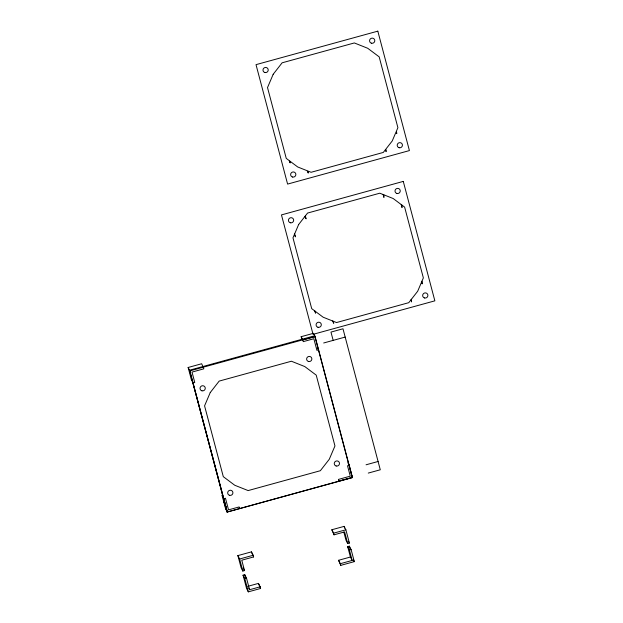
<?xml version="1.0" encoding="UTF-8"?>
<svg xmlns="http://www.w3.org/2000/svg" width="623" height="623" viewBox="0 0 623 623"><rect width="100%" height="100%" fill="white"/><g stroke="black" fill="none" stroke-linecap="round" stroke-linejoin="round"><path stroke-width="0.93" d="M189.704 370.934L315.067 336.459L352.408 477.623L227.286 511.981L193.06 382.935L191.323 379.524L188.138 367.477L201.673 363.754L203.846 368.824L192.009 372.087L194.758 382.475L192.896 382.981M302.42 340.002L301.143 336.7L313.431 333.321L315.113 336.622L302.817 339.979L303.253 341.638L313.844 338.725L316.92 350.336L318.61 349.869L317.271 347.245M323.687 342.985L345.173 337.074M223.782 498.712L227.286 511.981L225.573 508.609L222.061 495.34L223.782 498.712L225.471 498.244L228.54 509.855L239.139 506.943L239.582 508.617L227.045 512.106L189.532 370.21L314.716 335.774L352.011 476.774M349.207 465.311L347.517 465.778L350.266 476.167L338.421 479.422L338.857 481.081L352.392 477.358L349.207 465.311L347.907 462.749M366.067 464.789L378.083 461.487M368.263 473.083L380.279 469.781L342.985 328.78L330.969 332.082L333.165 340.376M237.893 555.591L251.427 551.869L253.164 555.28L253.6 556.939L241.763 560.202L244.512 570.59L242.814 571.05L241.078 567.639L237.893 555.591L239.629 559.002L242.814 571.05M347.689 543.521L344.62 531.91L334.029 534.822L331.849 529.745L344.137 526.373L345.874 529.784L349.386 543.054L347.689 543.521L345.952 540.102L343.826 532.065M239.629 559.002L253.164 555.28M331.849 529.745L333.585 533.163L345.874 529.784M243.071 575.169L244.761 574.702L246.498 578.113L249.574 589.724L260.165 586.811L260.601 588.47L248.32 591.85L246.576 588.439L243.071 575.169L244.808 578.58L248.32 591.85M350.43 557.024L347.681 546.636L349.371 546.169L351.115 549.587L354.3 561.635L340.765 565.357L338.585 560.279L350.43 557.024L352.166 560.443L340.322 563.698L338.585 560.279M244.808 578.58L246.498 578.113M347.681 546.636L349.417 550.054L351.115 549.587M247.829 586.313L258.428 583.401L260.165 586.811M224.81 504.544L223.4 499.475L226.422 510.276M301.143 336.7L302.396 339.161M351.528 475.653L352.361 477.459L239.582 508.617L239.232 507.94M348.514 541.348L349.386 543.054M353.428 559.929L354.3 561.635M188.138 367.477L189.875 370.887L193.06 382.935M253.6 556.939L251.427 551.869M224.101 502.013L224.973 503.719M260.601 588.47L258.428 583.401M243.204 568.028L244.512 570.59M248.702 588.019L249.574 589.724M304.927 216.461L306.088 218.805L305.332 215.94M332.565 320.97L333.733 323.314L333.173 321.211M294.391 234.482L295.442 236.865L294.648 233.882M314.576 310.791L315.62 313.174L315.098 311.181M401.235 204.562L402.022 207.552L401.749 204.951M421.678 281.861L422.207 283.854L421.935 281.261M383.153 194.532L383.916 197.405L383.76 194.773M410.993 299.803L411.554 301.914L411.398 299.281M344.137 526.373L344.605 528.14M349.371 546.169L350.11 548.949M349.417 550.054L352.166 560.443M333.585 533.163L334.029 534.822M340.322 563.698L340.765 565.357M244.761 574.702L245.47 577.381M225.573 505.86L227.216 512.059L192.717 382.257M273.186 74.277L267.516 87.57L286.245 158.382L289.127 160.539L290.17 162.922L289.64 160.929L297.701 166.964L307.116 170.718L308.276 173.062L307.723 170.959L311.079 172.291L383.301 152.433L385.544 149.551L386.096 151.662L385.949 149.029L392.233 140.969L396.22 131.609L396.75 133.602L396.477 131.009L397.902 127.668L379.173 56.857L367.718 48.275L354.339 42.948L282.126 62.806L273.186 74.277M210.239 392.56L204.57 405.853L223.299 476.665L234.754 485.255L248.133 490.581L320.347 470.715L329.287 459.252L334.956 445.959L316.227 375.139L304.772 366.558L291.393 361.231L219.171 381.097L210.239 392.56M298.643 224.521L292.974 237.822L311.702 308.634L323.158 317.216L336.537 322.543L408.75 302.685L417.69 291.221L423.36 277.92L404.631 207.109L393.175 198.527L379.796 193.2L307.575 213.058L298.643 224.521M377.818 31.15L256.014 64.652L287.6 184.089L409.412 150.587L377.818 31.15M403.276 181.402L281.464 214.904L313.058 334.341L434.862 300.839L403.276 181.402M424.575 297.973A2.632 2.57 -27 0 0 427.814 294.772A2.632 2.57 -27 0 0 423.438 293.659A2.632 2.57 -27 0 0 424.575 297.973M317.995 327.285A2.632 2.57 -27 0 0 321.234 324.085A2.632 2.57 -27 0 0 316.858 322.979A2.632 2.57 -27 0 0 317.995 327.285M290.357 222.777A2.632 2.57 -27 0 0 293.589 219.576A2.632 2.57 -27 0 0 289.212 218.471A2.632 2.57 -27 0 0 290.357 222.777M396.937 193.465A2.632 2.57 -27 0 0 400.168 190.264A2.632 2.57 -27 0 0 395.792 189.151A2.632 2.57 -27 0 0 396.937 193.465M264.9 72.525A2.632 2.57 -27 0 0 268.139 69.324A2.632 2.57 -27 0 0 263.763 68.219A2.632 2.57 -27 0 0 264.9 72.525M292.545 177.033A2.632 2.57 -27 0 0 295.777 173.833A2.632 2.57 -27 0 0 291.4 172.727A2.632 2.57 -27 0 0 292.545 177.033M399.125 147.721A2.632 2.57 -27 0 0 402.357 144.52A2.632 2.57 -27 0 0 397.98 143.407A2.632 2.57 -27 0 0 399.125 147.721M371.479 43.213A2.632 2.57 -27 0 0 374.719 40.012A2.632 2.57 -27 0 0 370.342 38.906A2.632 2.57 -27 0 0 371.479 43.213M308.533 361.496A2.632 2.57 -27 0 0 311.773 358.295A2.632 2.57 -27 0 0 307.396 357.189A2.632 2.57 -27 0 0 308.533 361.496M336.171 466.004A2.632 2.57 -27 0 0 339.41 462.803A2.632 2.57 -27 0 0 335.034 461.698A2.632 2.57 -27 0 0 336.171 466.004M229.591 495.324A2.632 2.57 -27 0 0 232.831 492.115A2.632 2.57 -27 0 0 228.454 491.01A2.632 2.57 -27 0 0 229.591 495.324M201.953 390.816A2.632 2.57 -27 0 0 205.185 387.607A2.632 2.57 -27 0 0 200.808 386.501A2.632 2.57 -27 0 0 201.953 390.816"/></g></svg>
